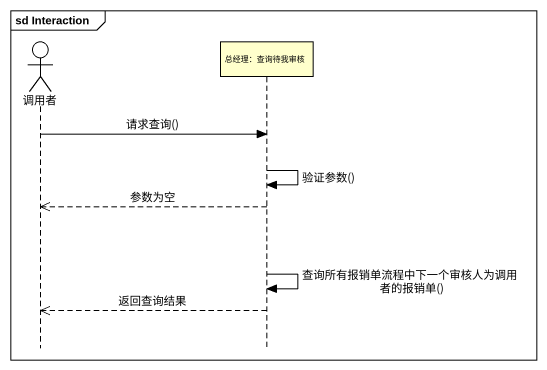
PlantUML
@startuml
mainframe sd Interaction
hide footbox
actor 调用者
participant "总经理：查询待我审核" as 总经理_查询待我审核

调用者 -> 总经理_查询待我审核 : 请求查询()
总经理_查询待我审核 -> 总经理_查询待我审核 : 验证参数()
总经理_查询待我审核 -->> 调用者 : 参数为空
总经理_查询待我审核 -> 总经理_查询待我审核 : 查询所有报销单流程中下一个审核人为调用者的报销单()
总经理_查询待我审核 -->> 调用者 : 返回查询结果
@enduml
